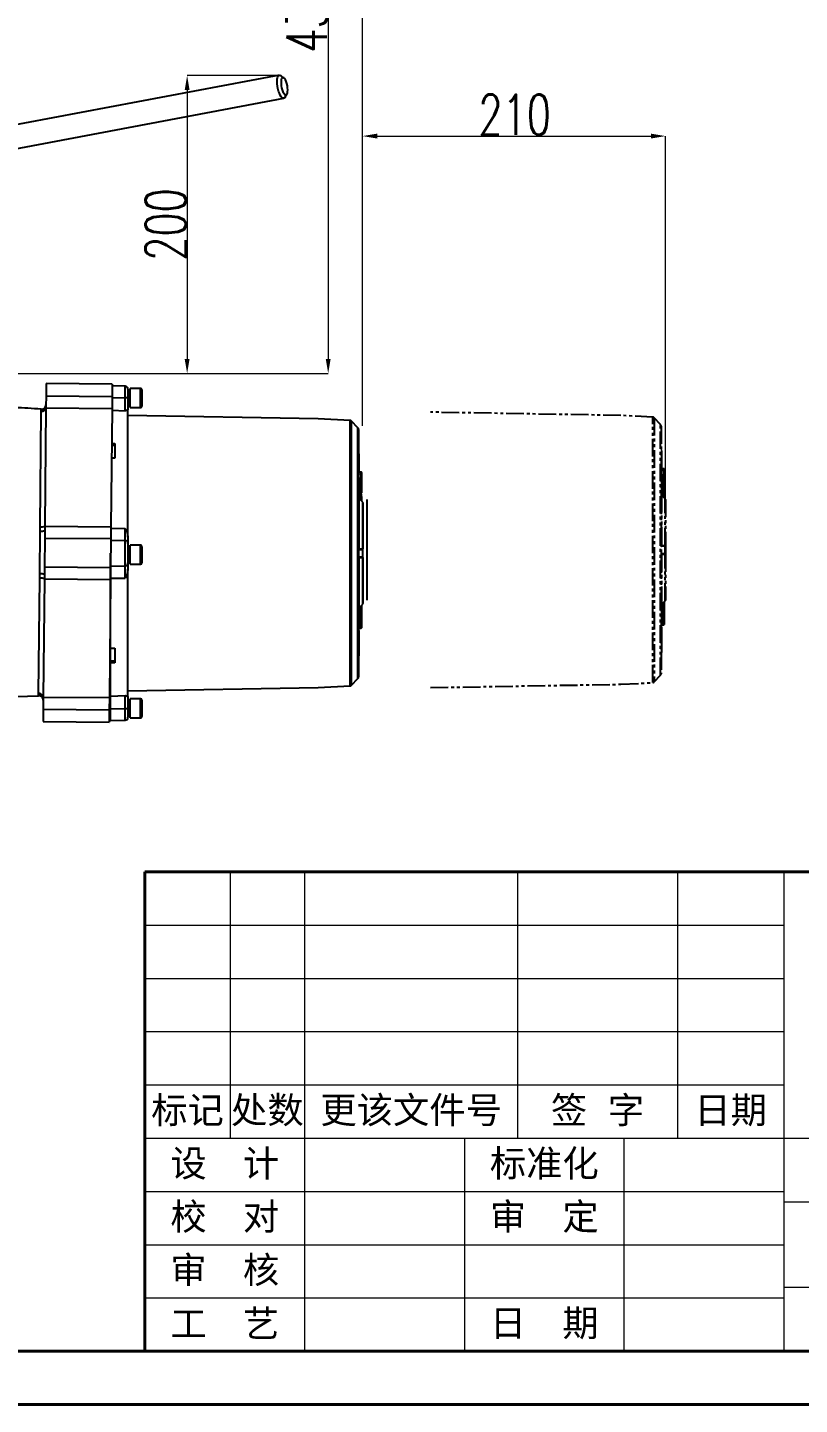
# Model space of a CAD drawing. Header units: millimetres. Extents: x 1964 to 5009, y 569 to 2723.
# Drawn here: x 3588 to 4113, y 569 to 1507 of the extents above; entities that cross this region are included whole.
import ezdxf

# ---------------------------------------------------------------- set-up
doc = ezdxf.new("R2010")
doc.units = ezdxf.units.MM
doc.linetypes.add('双点画线', pattern=[22, 12, -2, 2, -2, 2, -2])
for name, color, linetype, lineweight in [('AM_5', 3, 'Continuous', 25), ('AM_BOR', 7, 'Continuous', 50), ('文字', 7, 'Continuous', 13), ('粗实线', 7, 'Continuous', 40), ('细实线', 3, 'Continuous', 13)]:
    doc.layers.add(name, color=color, linetype=linetype, lineweight=lineweight)
doc.styles.add('SLDTEXTSTYLE1', font='txt.shx', dxfattribs={"width": 0.7, "bigfont": 'gbcbig.shx'})
doc.styles.get("Standard").update_dxf_attribs({"font": 'arial.ttf'})
doc.dimstyles.new('SLDDIMSTYLE12$0', dxfattribs={"dimtxt": 12, "dimasz": 10, "dimexe": 0, "dimexo": 0.0625, "dimgap": 0.875, "dimtad": 1, "dimdec": 1, "dimlfac": 1.8, "dimrnd": 1e-09, "dimzin": 12, "dimdsep": 46, "dimtxsty": 'SLDTEXTSTYLE1', "dimcen": 0.09, "dimdle": 8.16, "dimclrd": 3, "dimclre": 3, "dimadec": 0, "dimazin": 3, "dimtfac": 1, "dimtdec": 1, "dimtofl": 0, "dimtmove": 0, "dimatfit": 3, "dimfxl": 0, "dimfrac": 2, "dimtolj": 1, "dimlwd": 5, "dimlwe": 5, "dimarcsym": 0})

# ---------------------------------------------------------------- blocks, each defined once
blk = doc.blocks.new('*D56')
at = {"layer": 'AM_5', "color": 3, "lineweight": 5, "transparency": 16777216}
blk.add_line((3405.56, 1271.2), (3405.56, 1710.25), dxfattribs=at)
at = {"layer": 'AM_5', "color": 3, "linetype": 'Continuous', "lineweight": 5, "transparency": 16777216}
for p, q in [((3415.56, 1710.25), (3805.86, 1710.25)), ((3815.86, 1235.47), (3815.86, 1710.25))]:
    blk.add_line(p, q, dxfattribs=at)
at = {"layer": 'AM_5', "color": 3, "transparency": 16777216}
for points in [[(3415.56, 1711.91), (3415.56, 1708.58), (3405.56, 1710.25)], [(3805.86, 1711.91), (3805.86, 1708.58), (3815.86, 1710.25)]]:
    blk.add_solid(points, dxfattribs=at)
at = {"layer": 'Defpoints', "color": 0, "transparency": 16777216}
for p in [(3815.86, 1710.25), (3405.56, 1271.14), (3815.86, 1235.41)]:
    blk.add_point(p, dxfattribs=at)
at = {"layer": 'AM_5', "color": 0, "transparency": 16777216, "insert": (3610.71, 1724.84), "char_height": 12, "attachment_point": 5, "style": 'SLDTEXTSTYLE1'}
blk.add_mtext('\\A1;{\\H2.28571x;410}', dxfattribs=at)
blk = doc.blocks.new('*D77')
at = {"layer": 'AM_5', "color": 3, "lineweight": 5, "transparency": 16777216}
blk.add_line((3815.86, 1235.47), (3815.86, 1432.81), dxfattribs=at)
at = {"layer": 'AM_5', "color": 3, "linetype": 'Continuous', "lineweight": 5, "transparency": 16777216}
for p, q in [((3825.86, 1432.81), (4012.19, 1432.81)), ((4022.19, 1185.48), (4022.19, 1432.81))]:
    blk.add_line(p, q, dxfattribs=at)
at = {"layer": 'AM_5', "color": 3, "transparency": 16777216}
for points in [[(3825.86, 1434.48), (3825.86, 1431.14), (3815.86, 1432.81)], [(4012.19, 1434.48), (4012.19, 1431.14), (4022.19, 1432.81)]]:
    blk.add_solid(points, dxfattribs=at)
at = {"layer": 'Defpoints', "color": 0, "transparency": 16777216}
for p in [(4022.19, 1432.81), (3815.86, 1235.41), (4022.19, 1185.42)]:
    blk.add_point(p, dxfattribs=at)
at = {"layer": 'AM_5', "color": 0, "transparency": 16777216, "insert": (3919.48, 1447.4), "char_height": 12, "attachment_point": 5, "style": 'SLDTEXTSTYLE1'}
blk.add_mtext('\\A1;{\\H2.28571x;210}', dxfattribs=at)
blk = doc.blocks.new('*D60')
at = {"layer": 'AM_5', "color": 3, "lineweight": 5, "transparency": 16777216}
blk.add_line((3719.74, 1702.64), (3792.52, 1702.64), dxfattribs=at)
at = {"layer": 'AM_5', "color": 3, "linetype": 'Continuous', "lineweight": 5, "transparency": 16777216}
for p, q in [((3792.52, 1692.64), (3792.52, 1281.14)), ((3405.62, 1271.14), (3792.52, 1271.14))]:
    blk.add_line(p, q, dxfattribs=at)
at = {"layer": 'AM_5', "color": 3, "transparency": 16777216}
for points in [[(3790.86, 1692.64), (3794.19, 1692.64), (3792.52, 1702.64)], [(3790.86, 1281.14), (3794.19, 1281.14), (3792.52, 1271.14)]]:
    blk.add_solid(points, dxfattribs=at)
at = {"layer": 'Defpoints', "color": 0, "transparency": 16777216}
for p in [(3719.68, 1702.64), (3405.56, 1271.14), (3792.52, 1271.14)]:
    blk.add_point(p, dxfattribs=at)
at = {"layer": 'AM_5', "color": 0, "transparency": 16777216, "insert": (3777.94, 1514.29), "char_height": 12, "attachment_point": 5, "rotation": 90, "style": 'SLDTEXTSTYLE1'}
blk.add_mtext('\\A1;{\\H2.28571x;430}', dxfattribs=at)
blk = doc.blocks.new('*D61')
at = {"layer": 'AM_5', "color": 3, "lineweight": 5, "transparency": 16777216}
blk.add_line((3758.82, 1474.08), (3696.47, 1474.08), dxfattribs=at)
at = {"layer": 'AM_5', "color": 3, "linetype": 'Continuous', "lineweight": 5, "transparency": 16777216}
for p, q in [((3696.47, 1464.08), (3696.47, 1281.14)), ((3405.62, 1271.14), (3696.47, 1271.14))]:
    blk.add_line(p, q, dxfattribs=at)
at = {"layer": 'AM_5', "color": 3, "transparency": 16777216}
for points in [[(3694.8, 1464.08), (3698.13, 1464.08), (3696.47, 1474.08)], [(3694.8, 1281.14), (3698.13, 1281.14), (3696.47, 1271.14)]]:
    blk.add_solid(points, dxfattribs=at)
at = {"layer": 'Defpoints', "color": 0, "transparency": 16777216}
for p in [(3758.89, 1474.08), (3405.56, 1271.14), (3696.47, 1271.14)]:
    blk.add_point(p, dxfattribs=at)
at = {"layer": 'AM_5', "color": 0, "transparency": 16777216, "insert": (3681.88, 1372.61), "char_height": 12, "attachment_point": 5, "rotation": 90, "style": 'SLDTEXTSTYLE1'}
blk.add_mtext('\\A1;{\\H2.28571x;200}', dxfattribs=at)
blk = doc.blocks.new('rA3')
at = {"layer": '粗实线'}
for p, q in [((568.38, 174.26), (568.38, 129.26)), ((748.38, 174.26), (568.38, 174.26)), ((358.38, 129.26), (748.38, 129.26)), ((333.38, 124.26), (753.38, 124.26))]:
    blk.add_line(p, q, dxfattribs=at)
at = {"layer": '细实线'}
for p, q in [((576.38, 174.26), (576.38, 149.26)), ((583.38, 174.26), (583.38, 149.26)), ((603.38, 174.26), (603.38, 149.26)), ((618.38, 174.26), (618.38, 149.26)), ((628.38, 174.26), (628.38, 129.26)), ((568.38, 169.26), (628.38, 169.26)), ((628.38, 169.26), (628.38, 129.26)), ((568.38, 164.26), (628.38, 164.26)), ((568.38, 159.26), (628.38, 159.26)), ((568.38, 154.26), (628.38, 154.26)), ((568.38, 149.26), (688.38, 149.26)), ((583.38, 149.26), (583.38, 129.26)), ((598.38, 149.26), (598.38, 129.26)), ((613.38, 129.26), (613.38, 149.26)), ((568.38, 144.26), (628.38, 144.26)), ((688.38, 143.26), (628.38, 143.26)), ((568.25, 139.26), (628.38, 139.26)), ((628.38, 135.26), (688.38, 135.26)), ((568.38, 134.26), (628.38, 134.26))]:
    blk.add_line(p, q, dxfattribs=at)
at = {"layer": '文字', "char_height": 2.5, "width": 72, "attachment_point": 5}
for s, insert in [('{\\fSimSun|b0|i0|c134|p2;标记}', (572.38, 151.76)), ('{\\fSimSun|b0|i0|c134|p2;处数}', (579.88, 151.76)), ('{\\fSimSun|b0|i0|c134|p2;更该文件号}', (593.38, 151.76)), ('{\\fSimSun|b0|i0|c134|p54;签}  {\\fSimSun|b0|i0|c134|p54;字}', (610.88, 151.76)), ('{\\fSimSun|b0|i0|c134|p54;日期}', (623.38, 151.76)), ('{\\fSimSun|b0|i0|c134|p2;设  计}', (575.88, 146.76)), ('{\\fSimSun|b0|i0|c134|p2;标准化}', (605.88, 146.76)), ('{\\fSimSun|b0|i0|c134|p2;校  对}', (575.88, 141.76)), ('{\\fSimSun|b0|i0|c134|p2;审  定}', (605.88, 141.76)), ('{\\fSimSun|b0|i0|c134|p2;审  核}', (575.88, 136.76)), ('{\\fSimSun|b0|i0|c134|p2;工  艺}', (575.88, 131.76)), ('{\\fSimSun|b0|i0|c134|p2;日  期}', (605.88, 131.76))]:
    blk.add_mtext(s, dxfattribs=dict(at, insert=insert))

msp = doc.modelspace()

# ---------------------------------------------------------------- linework, layer by layer
at = {"color": 7, "linetype": 'Continuous', "lineweight": 25}
for p, q in [((3759.353, 1474.237), (3553.707, 1435.544)), ((3762.387, 1472.349), (3760.444, 1473.878)), ((3556.666, 1419.82), (3762.312, 1458.513)), ((3763.198, 1459.244), (3764.452, 1461.374)), ((3600.5, 1264.317), (3600.423, 1255.944)), ((3645.499, 1263.9), (3600.5, 1264.317)), ((3645.499, 1263.9), (3645.421, 1255.528)), ((3654.244, 1262.6), (3645.488, 1262.753)), ((3654.244, 1254.705), (3654.244, 1262.6)), ((3657.689, 1258.514), (3656.209, 1258.514)), ((3664.689, 1261.014), (3657.689, 1261.014)), ((3657.689, 1248.014), (3657.689, 1261.014)), ((3664.689, 1248.014), (3664.689, 1261.014)), ((3665.689, 1260.014), (3665.689, 1249.014)), ((3597.121, 1245.83), (3597.131, 1246.916)), ((3600.347, 1247.717), (3599.602, 1167.267)), ((3600.347, 1247.717), (3645.345, 1247.301)), ((3600.423, 1255.944), (3600.356, 1248.759)), ((3600.423, 1255.944), (3645.421, 1255.528)), ((3645.345, 1247.301), (3644.6, 1166.851)), ((3645.421, 1255.528), (3645.345, 1247.301)), ((3645.415, 1254.925), (3654.244, 1254.705)), ((3656.209, 1250.514), (3657.689, 1250.514)), ((3657.689, 1248.014), (3664.689, 1248.014)), ((3596.438, 1166.857), (3597.164, 1245.332)), ((3645.335, 1246.247), (3654.313, 1245.787)), ((3785.735, 1240.364), (3656.209, 1242.625)), ((3807.463, 1239.225), (3785.735, 1240.364)), ((3807.463, 1058.544), (3807.463, 1239.225)), ((3812.797, 1234.204), (3808.473, 1238.76)), ((3808.473, 1059.009), (3808.473, 1238.76)), ((3812.797, 1063.565), (3812.797, 1234.204)), ((3647.209, 1222.099), (3645.112, 1222.099)), ((3645.126, 1223.6), (3647.209, 1223.522)), ((3647.209, 1213.527), (3645.033, 1213.608)), ((3813.209, 1216.575), (3813.709, 1216.575)), ((3813.209, 1216.064), (3813.709, 1216.064)), ((3813.209, 1215.235), (3813.709, 1215.235)), ((3813.209, 1215.171), (3813.709, 1215.171)), ((3813.209, 1214.277), (3813.709, 1214.277)), ((3813.209, 1212.362), (3813.709, 1212.362)), ((3813.209, 1211.341), (3813.709, 1211.341)), ((3813.209, 1211.214), (3813.709, 1211.214)), ((3813.709, 1216.239), (3813.709, 1216.575)), ((3813.709, 1215.235), (3813.709, 1216.064)), ((3813.709, 1214.277), (3813.709, 1215.171)), ((3813.709, 1211.341), (3813.709, 1212.362)), ((3813.709, 1211.214), (3813.709, 1211.341)), ((3813.709, 1208.07), (3813.709, 1211.214)), ((3813.209, 1207.895), (3813.709, 1207.895)), ((3813.209, 1206.873), (3813.709, 1206.873)), ((3813.709, 1206.746), (3813.209, 1206.746)), ((3813.209, 1204.257), (3813.709, 1204.257)), ((3813.209, 1203.235), (3813.709, 1203.235)), ((3813.209, 1202.47), (3813.709, 1202.47)), ((3813.209, 1200.363), (3813.709, 1200.363)), ((3813.709, 1206.873), (3813.709, 1207.895)), ((3813.709, 1206.746), (3813.709, 1206.873)), ((3813.709, 1206.363), (3813.709, 1206.698)), ((3813.709, 1204.257), (3813.709, 1206.571)), ((3815.009, 1204.046), (3813.709, 1204.046)), ((3815.009, 1204.02), (3813.709, 1204.02)), ((3813.709, 1203.235), (3813.709, 1203.907)), ((3813.709, 1202.47), (3813.709, 1202.885)), ((3813.709, 1199.47), (3813.709, 1200.363)), ((3815.009, 1204.046), (3815.009, 1204.02)), ((3815.009, 1198.71), (3815.009, 1204.02)), ((3815.209, 1203.846), (3815.209, 1198.586)), ((3813.209, 1199.47), (3813.709, 1199.47)), ((3813.209, 1198.959), (3813.709, 1198.959)), ((3813.209, 1197.874), (3813.709, 1197.874)), ((3813.209, 1197.683), (3813.709, 1197.683)), ((3813.209, 1197.619), (3813.709, 1197.619)), ((3813.209, 1195.768), (3813.709, 1195.768)), ((3813.209, 1194.811), (3813.709, 1194.811)), ((3813.209, 1194.619), (3813.709, 1194.619)), ((3813.709, 1193.023), (3813.209, 1193.023)), ((3813.209, 1192.066), (3813.709, 1192.066)), ((3813.209, 1191.875), (3813.709, 1191.875)), ((3813.209, 1191.747), (3813.709, 1191.747)), ((3813.209, 1191.619), (3813.709, 1191.619)), ((3813.209, 1191.045), (3813.709, 1191.045)), ((3813.709, 1197.874), (3813.709, 1198.959)), ((3813.709, 1198.71), (3815.009, 1198.71)), ((3815.009, 1198.456), (3813.709, 1198.456)), ((3813.709, 1197.683), (3813.709, 1197.874)), ((3813.709, 1195.943), (3813.709, 1197.619)), ((3813.709, 1194.811), (3813.709, 1195.768)), ((3813.709, 1194.619), (3813.709, 1194.811)), ((3813.709, 1193.198), (3813.709, 1194.619)), ((3813.709, 1193.151), (3815.009, 1193.151)), ((3813.709, 1192.066), (3813.709, 1193.023)), ((3813.709, 1191.875), (3813.709, 1192.066)), ((3813.709, 1191.747), (3813.709, 1191.875)), ((3813.709, 1191.045), (3813.709, 1191.619)), ((3815.009, 1198.71), (3815.009, 1198.456)), ((3815.009, 1193.151), (3815.009, 1198.456)), ((3815.009, 1190.175), (3815.009, 1193.151)), ((3815.209, 1198.586), (3815.209, 1193.281)), ((3815.246, 1198.113), (3815.209, 1198.113)), ((3815.209, 1196.562), (3815.246, 1196.562)), ((3815.209, 1193.281), (3815.209, 1190.107)), ((3815.246, 1193.169), (3815.209, 1193.169)), ((3813.229, 1186.45), (3813.709, 1186.45)), ((3816.062, 1183.531), (3813.355, 1186.238)), ((3813.355, 1186.238), (3813.355, 1151.913)), ((3813.463, 1186.13), (3813.709, 1186.13)), ((3813.709, 1190.175), (3815.009, 1190.175)), ((3815.009, 1189.908), (3813.709, 1189.908)), ((3813.709, 1189.861), (3815.009, 1189.861)), ((3814.406, 1189.861), (3814.406, 1185.188)), ((3814.409, 1189.861), (3814.409, 1185.185)), ((3815.009, 1190.175), (3815.009, 1189.908)), ((3815.009, 1189.861), (3815.009, 1189.908)), ((3815.209, 1190.107), (3815.209, 1190.061)), ((3816.062, 1151.915), (3816.062, 1183.531)), ((3818.859, 1185.415), (3818.859, 1154.122)), ((3596.094, 1134.855), (3596.362, 1163.888)), ((3599.526, 1164.224), (3599.575, 1164.303)), ((3599.575, 1164.303), (3599.528, 1159.191)), ((3599.602, 1167.267), (3644.6, 1166.851)), ((3644.6, 1166.851), (3644.526, 1158.774)), ((3644.592, 1165.908), (3654.313, 1165.793)), ((3599.528, 1159.191), (3599.345, 1139.492)), ((3599.528, 1159.191), (3644.526, 1158.774)), ((3644.209, 1157.71), (3654.244, 1157.561)), ((3644.526, 1158.774), (3644.343, 1139.076)), ((3654.244, 1140.208), (3654.244, 1157.561)), ((3664.689, 1154.311), (3657.689, 1154.311)), ((3657.689, 1141.311), (3657.689, 1154.311)), ((3664.689, 1141.311), (3664.689, 1154.311)), ((3665.689, 1153.311), (3665.689, 1142.311)), ((3818.859, 1154.122), (3818.859, 1148.122)), ((3657.689, 1151.811), (3656.209, 1151.811)), ((3656.209, 1143.811), (3657.689, 1143.811)), ((3813.355, 1151.913), (3816.062, 1151.915)), ((3813.355, 1145.856), (3816.062, 1145.854)), ((3813.355, 1145.856), (3813.355, 1111.531)), ((3813.709, 1151.385), (3815.709, 1151.385)), ((3813.709, 1146.385), (3815.709, 1146.385)), ((3815.92, 1151.431), (3815.92, 1146.338)), ((3816.062, 1114.238), (3816.062, 1145.854)), ((3818.859, 1148.122), (3818.859, 1116.829)), ((3599.251, 1134.46), (3599.298, 1134.38)), ((3599.345, 1139.492), (3599.298, 1134.38)), ((3599.345, 1139.492), (3644.343, 1139.076)), ((3644.209, 1140.059), (3654.244, 1140.208)), ((3644.343, 1139.076), (3644.269, 1130.999)), ((3657.689, 1141.311), (3664.689, 1141.311)), ((3595.388, 1053.41), (3596.114, 1131.885)), ((3599.271, 1131.416), (3598.526, 1050.966)), ((3599.271, 1131.416), (3644.269, 1130.999)), ((3644.269, 1130.999), (3643.524, 1050.549)), ((3644.209, 1131.857), (3654.313, 1131.976)), ((3644.045, 1106.875), (3644.209, 1106.841)), ((3644.209, 1109.834), (3644.073, 1109.863)), ((3813.709, 1110.96), (3813.209, 1110.96)), ((3813.209, 1109.815), (3813.709, 1109.815)), ((3813.209, 1106.797), (3813.709, 1106.797)), ((3813.355, 1111.531), (3816.062, 1114.238)), ((3813.709, 1110.96), (3813.709, 1111.885)), ((3815.009, 1111.715), (3813.709, 1111.715)), ((3815.009, 1111.506), (3813.709, 1111.506)), ((3813.709, 1109.815), (3813.709, 1110.96)), ((3813.709, 1106.797), (3813.709, 1109.815)), ((3813.709, 1108.83), (3815.009, 1108.83)), ((3814.406, 1112.581), (3814.406, 1111.715)), ((3814.409, 1112.585), (3814.409, 1111.715)), ((3815.009, 1111.715), (3815.009, 1111.506)), ((3815.009, 1108.83), (3815.009, 1111.506)), ((3815.009, 1105.133), (3815.009, 1108.83)), ((3815.209, 1111.515), (3815.209, 1108.66)), ((3815.209, 1108.66), (3815.209, 1104.964)), ((3813.209, 1105.508), (3813.709, 1105.508)), ((3813.209, 1105.133), (3815.009, 1105.133)), ((3813.209, 1104.983), (3813.709, 1104.983)), ((3813.209, 1104.136), (3813.709, 1104.136)), ((3813.209, 1101.461), (3813.709, 1101.461)), ((3813.209, 1097.276), (3813.709, 1097.276)), ((3813.709, 1104.311), (3813.709, 1104.983)), ((3815.009, 1104.892), (3813.709, 1104.892)), ((3813.709, 1101.461), (3813.709, 1104.136)), ((3813.709, 1097.958), (3815.009, 1097.958)), ((3813.709, 1097.894), (3815.009, 1097.894)), ((3815.009, 1105.133), (3815.009, 1104.892)), ((3815.009, 1097.958), (3815.009, 1104.892)), ((3815.009, 1097.958), (3815.009, 1097.894)), ((3815.209, 1104.964), (3815.209, 1098.094)), ((3813.209, 1096.316), (3813.709, 1096.316)), ((3813.209, 1095.173), (3813.709, 1095.173)), ((3813.209, 1092.712), (3813.709, 1092.712)), ((3813.209, 1091.568), (3813.709, 1091.568)), ((3813.209, 1088.549), (3813.709, 1088.549)), ((3813.709, 1092.712), (3813.709, 1095.173)), ((3813.709, 1091.568), (3813.709, 1092.712)), ((3813.709, 1088.549), (3813.709, 1091.568)), ((3644.209, 1084.13), (3647.209, 1084.242)), ((3813.209, 1087.271), (3813.709, 1087.271)), ((3813.209, 1086.026), (3813.709, 1086.026)), ((3813.209, 1082.617), (3813.709, 1082.617)), ((3813.209, 1079.005), (3813.709, 1079.005)), ((3813.709, 1079.005), (3813.709, 1082.617)), ((3644.209, 1075.67), (3647.209, 1075.67)), ((3644.209, 1074.135), (3644.209, 1075.67)), ((3647.209, 1074.247), (3644.209, 1074.135)), ((3808.473, 1059.009), (3812.797, 1063.565)), ((3595.325, 1051.827), (3595.335, 1052.913)), ((3598.516, 1049.924), (3598.45, 1042.739)), ((3598.526, 1050.966), (3643.524, 1050.549)), ((3643.524, 1050.549), (3643.448, 1042.322)), ((3643.563, 1054.746), (3644.209, 1054.73)), ((3644.209, 1051.465), (3654.313, 1051.982)), ((3656.209, 1055.144), (3785.735, 1057.405)), ((3785.735, 1057.405), (3807.463, 1058.544)), ((3598.45, 1042.739), (3598.372, 1034.366)), ((3598.45, 1042.739), (3643.448, 1042.322)), ((3643.448, 1042.322), (3643.37, 1033.95)), ((3644.209, 1047.255), (3643.494, 1047.255)), ((3644.209, 1042.814), (3654.244, 1043.064)), ((3654.244, 1035.169), (3654.244, 1043.064)), ((3657.689, 1047.255), (3656.209, 1047.255)), ((3664.689, 1049.755), (3657.689, 1049.755)), ((3657.689, 1043.255), (3657.689, 1049.755)), ((3657.689, 1036.755), (3657.689, 1043.255)), ((3664.689, 1043.255), (3664.689, 1049.755)), ((3664.689, 1036.755), (3664.689, 1043.255)), ((3665.689, 1048.755), (3665.689, 1043.255)), ((3665.689, 1043.255), (3665.689, 1037.755)), ((3598.372, 1034.366), (3643.37, 1033.95)), ((3643.419, 1039.255), (3644.209, 1039.255)), ((3644.209, 1034.994), (3654.244, 1035.169)), ((3656.209, 1039.255), (3657.689, 1039.255)), ((3657.689, 1036.755), (3664.689, 1036.755))]:
    msp.add_line(p, q, dxfattribs=at)
at = {"color": 7, "linetype": '双点画线', "lineweight": 25}
for p, q in [((3991.714, 1242.602), (3862.187, 1244.863)), ((4013.442, 1241.463), (3991.714, 1242.602)), ((4013.442, 1060.781), (4013.442, 1241.463)), ((4018.775, 1236.441), (4014.452, 1240.998)), ((4014.452, 1240.998), (4014.452, 1061.247)), ((4018.775, 1065.803), (4018.775, 1236.441)), ((4019.187, 1235.409), (4019.187, 1066.836)), ((4019.687, 1218.812), (4019.187, 1218.812)), ((4019.687, 1218.477), (4019.687, 1218.812)), ((4019.687, 1218.302), (4019.187, 1218.302)), ((4019.687, 1217.472), (4019.187, 1217.472)), ((4019.687, 1217.408), (4019.187, 1217.408)), ((4019.687, 1216.515), (4019.187, 1216.515)), ((4019.687, 1214.6), (4019.187, 1214.6)), ((4019.687, 1213.579), (4019.187, 1213.579)), ((4019.687, 1213.451), (4019.187, 1213.451)), ((4019.687, 1210.132), (4019.187, 1210.132)), ((4019.687, 1217.472), (4019.687, 1218.302)), ((4019.687, 1216.515), (4019.687, 1217.408)), ((4019.687, 1213.579), (4019.687, 1214.6)), ((4019.687, 1213.451), (4019.687, 1213.579)), ((4019.687, 1210.132), (4019.687, 1213.451)), ((4019.687, 1209.111), (4019.687, 1210.132)), ((4019.687, 1209.111), (4019.187, 1209.111)), ((4019.687, 1208.983), (4019.187, 1208.983)), ((4019.687, 1206.494), (4019.187, 1206.494)), ((4019.687, 1205.473), (4019.187, 1205.473)), ((4019.687, 1204.707), (4019.187, 1204.707)), ((4019.687, 1202.601), (4019.187, 1202.601)), ((4019.687, 1201.707), (4019.187, 1201.707)), ((4019.687, 1201.197), (4019.187, 1201.197)), ((4019.687, 1200.112), (4019.187, 1200.112)), ((4019.687, 1199.92), (4019.187, 1199.92)), ((4019.687, 1199.856), (4019.187, 1199.856)), ((4019.687, 1208.983), (4019.687, 1209.111)), ((4019.687, 1208.6), (4019.687, 1208.936)), ((4020.987, 1206.284), (4019.687, 1206.284)), ((4020.987, 1206.258), (4019.687, 1206.258)), ((4019.687, 1205.473), (4019.687, 1206.144)), ((4019.687, 1204.707), (4019.687, 1205.123)), ((4019.687, 1201.707), (4019.687, 1202.601)), ((4019.687, 1200.112), (4019.687, 1201.197)), ((4019.687, 1200.948), (4020.987, 1200.948)), ((4020.987, 1200.693), (4019.687, 1200.693)), ((4019.687, 1199.92), (4019.687, 1200.112)), ((4019.687, 1198.006), (4019.687, 1199.856)), ((4020.987, 1206.284), (4020.987, 1206.258)), ((4020.987, 1200.948), (4020.987, 1206.258)), ((4020.987, 1200.948), (4020.987, 1200.693)), ((4020.987, 1195.389), (4020.987, 1200.693)), ((4021.187, 1206.084), (4021.187, 1200.823)), ((4021.187, 1200.823), (4021.187, 1195.519)), ((4021.225, 1200.35), (4021.187, 1200.35)), ((4019.687, 1198.006), (4019.187, 1198.006)), ((4019.687, 1197.048), (4019.187, 1197.048)), ((4019.687, 1196.857), (4019.187, 1196.857)), ((4019.687, 1195.261), (4019.187, 1195.261)), ((4019.687, 1194.304), (4019.187, 1194.304)), ((4019.687, 1194.112), (4019.187, 1194.112)), ((4019.687, 1193.985), (4019.187, 1193.985)), ((4019.687, 1193.857), (4019.187, 1193.857)), ((4019.687, 1193.283), (4019.187, 1193.283)), ((4019.687, 1197.048), (4019.687, 1198.006)), ((4019.687, 1196.857), (4019.687, 1197.048)), ((4019.687, 1195.261), (4019.687, 1196.857)), ((4019.687, 1195.389), (4020.987, 1195.389)), ((4019.687, 1194.304), (4019.687, 1195.261)), ((4019.687, 1194.112), (4019.687, 1194.304)), ((4019.687, 1193.985), (4019.687, 1194.112)), ((4019.687, 1193.283), (4019.687, 1193.857)), ((4019.687, 1192.413), (4020.987, 1192.413)), ((4020.987, 1192.146), (4019.687, 1192.146)), ((4019.687, 1192.099), (4020.987, 1192.099)), ((4020.384, 1192.099), (4020.384, 1187.425)), ((4020.387, 1192.099), (4020.387, 1187.422)), ((4020.987, 1192.413), (4020.987, 1195.389)), ((4020.987, 1192.413), (4020.987, 1192.146)), ((4020.987, 1192.099), (4020.987, 1192.146)), ((4021.187, 1198.8), (4021.225, 1198.8)), ((4021.187, 1195.519), (4021.187, 1192.344)), ((4021.225, 1195.407), (4021.187, 1195.407)), ((4021.187, 1192.344), (4021.187, 1192.299)), ((4019.687, 1188.687), (4019.208, 1188.687)), ((4022.041, 1185.769), (4019.334, 1188.476)), ((4019.334, 1188.476), (4019.334, 1154.151)), ((4019.687, 1188.368), (4019.441, 1188.368)), ((4022.041, 1154.153), (4022.041, 1185.769)), ((4022.187, 1185.415), (4022.187, 1154.122)), ((4021.687, 1153.622), (4019.687, 1153.622)), ((4021.899, 1148.575), (4021.899, 1153.669)), ((4022.187, 1154.122), (4022.187, 1148.122)), ((4019.334, 1148.093), (4019.334, 1113.769)), ((4019.687, 1148.622), (4021.687, 1148.622)), ((4022.041, 1116.476), (4022.041, 1148.091)), ((4022.187, 1148.122), (4022.187, 1116.829)), ((4019.334, 1113.769), (4022.041, 1116.476)), ((4019.687, 1113.198), (4019.187, 1113.198)), ((4019.687, 1112.053), (4019.187, 1112.053)), ((4019.687, 1109.034), (4019.187, 1109.034)), ((4019.687, 1107.746), (4019.187, 1107.746)), ((4019.187, 1107.371), (4020.987, 1107.371)), ((4019.687, 1107.221), (4019.187, 1107.221)), ((4019.687, 1106.374), (4019.187, 1106.374)), ((4019.687, 1113.198), (4019.687, 1114.122)), ((4020.987, 1113.953), (4019.687, 1113.953)), ((4020.987, 1113.744), (4019.687, 1113.744)), ((4019.687, 1112.053), (4019.687, 1113.198)), ((4019.687, 1109.034), (4019.687, 1112.053)), ((4019.687, 1111.067), (4020.987, 1111.067)), ((4019.687, 1106.549), (4019.687, 1107.221)), ((4020.987, 1107.129), (4019.687, 1107.129)), ((4020.384, 1114.819), (4020.384, 1113.953)), ((4020.387, 1114.822), (4020.387, 1113.953)), ((4020.987, 1113.953), (4020.987, 1113.744)), ((4020.987, 1111.067), (4020.987, 1113.744)), ((4020.987, 1107.371), (4020.987, 1111.067)), ((4020.987, 1107.371), (4020.987, 1107.129)), ((4020.987, 1100.196), (4020.987, 1107.129)), ((4021.187, 1113.753), (4021.187, 1110.898)), ((4021.187, 1110.898), (4021.187, 1107.201)), ((4021.187, 1107.201), (4021.187, 1100.332)), ((4019.687, 1103.699), (4019.187, 1103.699)), ((4019.687, 1099.514), (4019.187, 1099.514)), ((4019.687, 1098.554), (4019.187, 1098.554)), ((4019.687, 1097.411), (4019.187, 1097.411)), ((4019.687, 1100.196), (4020.987, 1100.196)), ((4019.687, 1100.132), (4020.987, 1100.132)), ((4019.687, 1094.95), (4019.687, 1097.411)), ((4020.987, 1100.196), (4020.987, 1100.132)), ((4019.687, 1094.95), (4019.187, 1094.95)), ((4019.687, 1093.805), (4019.187, 1093.805)), ((4019.687, 1090.787), (4019.187, 1090.787)), ((4019.687, 1089.508), (4019.187, 1089.508)), ((4019.687, 1088.263), (4019.187, 1088.263)), ((4019.687, 1093.805), (4019.687, 1094.95)), ((4019.687, 1090.787), (4019.687, 1093.805)), ((4019.687, 1084.855), (4019.187, 1084.855)), ((4019.687, 1081.243), (4019.187, 1081.243)), ((4019.687, 1081.243), (4019.687, 1084.855)), ((3862.187, 1057.382), (3991.714, 1059.643)), ((3991.714, 1059.643), (4013.442, 1060.781)), ((4014.452, 1061.247), (4018.775, 1065.803))]:
    msp.add_line(p, q, dxfattribs=at)
at = {"color": 7, "linetype": 'Continuous', "lineweight": 25, "flags": 128}
for points in [[(3763.198, 1459.244), (3762.957, 1458.909), (3762.428, 1458.543), (3761.825, 1458.543), (3761.174, 1458.909), (3760.508, 1459.624), (3759.857, 1460.655), (3759.252, 1461.954), (3758.721, 1463.459), (3758.288, 1465.1), (3757.974, 1466.802), (3757.794, 1468.483), (3757.756, 1470.065), (3757.862, 1471.475), (3758.106, 1472.647), (3758.478, 1473.525), (3758.961, 1474.069), (3759.53, 1474.254), (3759.53, 1474.254)], [(3759.53, 1474.254), (3760.161, 1474.069), (3760.444, 1473.878)], [(3761.702, 1472.631), (3761.212, 1472.446), (3760.814, 1471.9), (3760.533, 1471.03), (3760.387, 1469.888), (3760.385, 1468.548), (3760.527, 1467.093), (3760.804, 1465.615), (3761.199, 1464.206), (3761.687, 1462.956), (3762.237, 1461.942), (3762.815, 1461.228), (3763.384, 1460.86), (3763.909, 1460.86), (3764.357, 1461.228), (3764.699, 1461.942), (3764.914, 1462.956), (3764.988, 1464.206), (3764.918, 1465.615), (3764.706, 1467.093), (3764.368, 1468.548), (3763.923, 1469.888), (3763.4, 1471.03), (3762.831, 1471.9), (3762.253, 1472.446), (3761.702, 1472.631)], [(3815.009, 1198.71), (3815.048, 1198.708), (3815.085, 1198.701), (3815.12, 1198.689), (3815.15, 1198.674), (3815.175, 1198.655), (3815.194, 1198.633), (3815.205, 1198.61), (3815.209, 1198.586)], [(3815.009, 1198.456), (3815.048, 1198.458), (3815.085, 1198.466), (3815.12, 1198.478), (3815.15, 1198.494), (3815.175, 1198.513), (3815.194, 1198.536), (3815.205, 1198.56), (3815.209, 1198.586)], [(3815.209, 1193.281), (3815.205, 1193.256), (3815.194, 1193.231), (3815.175, 1193.209), (3815.15, 1193.189), (3815.12, 1193.173), (3815.085, 1193.161), (3815.048, 1193.154), (3815.009, 1193.151)], [(3815.209, 1190.107), (3815.205, 1190.12), (3815.194, 1190.133), (3815.175, 1190.145), (3815.15, 1190.155), (3815.12, 1190.164), (3815.085, 1190.17), (3815.048, 1190.174), (3815.009, 1190.175)], [(3815.209, 1104.964), (3815.205, 1104.95), (3815.194, 1104.936), (3815.175, 1104.924), (3815.15, 1104.913), (3815.12, 1104.904), (3815.085, 1104.897), (3815.048, 1104.893), (3815.009, 1104.892)]]:
    msp.add_lwpolyline(points, dxfattribs=at)
at = {"color": 7, "linetype": '双点画线', "lineweight": 25, "flags": 128}
for points in [[(4020.987, 1200.948), (4021.026, 1200.945), (4021.064, 1200.938), (4021.098, 1200.927), (4021.129, 1200.911), (4021.154, 1200.892), (4021.172, 1200.871), (4021.183, 1200.847), (4021.187, 1200.823)], [(4020.987, 1200.693), (4021.026, 1200.696), (4021.064, 1200.703), (4021.098, 1200.715), (4021.129, 1200.731), (4021.154, 1200.751), (4021.172, 1200.773), (4021.183, 1200.798), (4021.187, 1200.823)], [(4021.187, 1195.519), (4021.183, 1195.493), (4021.172, 1195.469), (4021.154, 1195.447), (4021.129, 1195.427), (4021.098, 1195.411), (4021.064, 1195.399), (4021.026, 1195.391), (4020.987, 1195.389)], [(4021.187, 1192.344), (4021.183, 1192.358), (4021.172, 1192.371), (4021.154, 1192.382), (4021.129, 1192.393), (4021.098, 1192.401), (4021.064, 1192.408), (4021.026, 1192.412), (4020.987, 1192.413)], [(4019.334, 1154.151), (4020.85, 1154.152), (4022.041, 1154.153)], [(4022.041, 1148.091), (4020.525, 1148.093), (4019.334, 1148.093)], [(4021.187, 1107.201), (4021.183, 1107.187), (4021.172, 1107.174), (4021.154, 1107.161), (4021.129, 1107.15), (4021.098, 1107.141), (4021.064, 1107.135), (4021.026, 1107.131), (4020.987, 1107.129)]]:
    msp.add_lwpolyline(points, dxfattribs=at)
at = {"color": 7, "linetype": 'Continuous', "lineweight": 25}
for centre, radius, start, end in [((3654.209, 1260.6), 2, 0, 89), ((3664.689, 1260.014), 1, 0, 90), ((3567.897, 877.001), 371.068, 85.481394, 88.268055), ((3597.371, 1248.805), 2.986, 265.19411, 359.117259), ((3597.367, 1249.906), 3, 265.481394, 359.469753), ((3597.416, 1248.312), 2.991, 265.172555, 348.534593), ((3654.725, 1249.376), 5.35, 73.896201, 95.158336), ((3664.689, 1249.014), 1, 270, 0), ((3807.385, 1237.727), 1.5, 43.5, 87), ((3811.709, 1233.171), 1.5, 0, 43.5), ((3815.009, 1203.846), 0.2, 0, 90), ((3815.021, 1203.832), 0.188, 4.252875, 93.69926), ((3790.93, 1185.315), 24.5, 357.367009, 10.694922), ((3815.009, 1190.107), 0.199, 269.832946, 359.831967), ((3815.009, 1190.061), 0.2, 270, 0), ((3815.709, 1183.177), 0.5, 0, 45), ((3597.175, 1171.282), 7.439, 263.725393, 288.422632), ((3597.163, 1173.666), 6.848, 263.922721, 290.869862), ((3654.213, 1155.566), 1.995, 0.124843, 89.130206), ((3664.689, 1153.311), 1, 0, 90), ((3813.709, 1150.885), 0.5, 89.999975, 180), ((3813.709, 1146.885), 0.5, 180, 270), ((3815.709, 1151.885), 0.5, 270, 0), ((3815.709, 1145.885), 0.5, 0, 90), ((3816.081, 1151.639), 0.277, 62.377002, 93.771829), ((3816.081, 1146.13), 0.277, 266.228171, 297.622998), ((3596.77, 1127.446), 7.439, 70.517001, 95.214056), ((3654.213, 1142.203), 1.995, 270.869794, 359.875157), ((3664.689, 1142.311), 1, 270, 0), ((3596.713, 1125.064), 6.848, 68.069643, 95.016784), ((3815.009, 1111.515), 0.2, 0, 90), ((3815.059, 1112.645), 1.14, 267.491082, 277.56592), ((3815.023, 1108.644), 0.187, 5.087801, 94.313104), ((3790.93, 1112.61), 24.5, 352.293464, 2.283211), ((3815.709, 1114.592), 0.5, 315, 0), ((3815.023, 1104.947), 0.187, 5.087801, 94.313104), ((3815.009, 1098.094), 0.2, 270, 0), ((3815.036, 1098.134), 0.178, 261.329202, 347.219692), ((3572.943, 1422.219), 371.068, 254.817245, 273.458111), ((3811.709, 1064.598), 1.5, 316.5, 0), ((3595.506, 1048.832), 3, 359.469753, 93.458111), ((3595.53, 1049.933), 2.986, 359.822247, 93.745395), ((3595.585, 1050.426), 2.991, 10.404912, 93.766951), ((3807.385, 1060.042), 1.5, 273, 316.5), ((3654.725, 1048.393), 5.35, 264.841664, 286.103799), ((3664.689, 1048.755), 1, 0, 90), ((3654.209, 1037.169), 2, 271, 0), ((3664.689, 1037.755), 1, 270, 0)]:
    msp.add_arc(centre, radius, start, end, dxfattribs=at)
at = {"color": 7, "linetype": '双点画线', "lineweight": 25}
for centre, radius, start, end in [((4013.363, 1239.965), 1.5, 43.5, 87), ((4017.687, 1235.409), 1.5, 0, 43.5), ((4020.987, 1206.084), 0.2, 0, 90), ((4020.999, 1206.07), 0.188, 4.252875, 93.69926), ((3996.909, 1187.552), 24.5, 357.367009, 10.694922), ((4020.988, 1192.345), 0.199, 269.832946, 359.831967), ((4020.987, 1192.299), 0.2, 270, 0), ((4019.687, 1188.829), 0.5, 180, 225), ((4021.687, 1185.415), 0.5, 0, 45), ((4019.315, 1154.444), 0.294, 244.221416, 273.627708), ((4019.687, 1153.122), 0.5, 90, 180), ((4021.592, 1154.069), 0.457, 282.034008, 10.645583), ((4021.687, 1154.122), 0.5, 270, 0), ((4022.059, 1153.877), 0.277, 62.377002, 93.771829), ((4019.687, 1149.122), 0.5, 180, 270), ((4019.315, 1147.8), 0.294, 86.372292, 115.778584), ((4021.592, 1148.176), 0.457, 349.354417, 77.965992), ((4021.687, 1148.122), 0.5, 0, 90), ((4022.059, 1148.367), 0.277, 266.228171, 297.622998), ((3996.909, 1114.848), 24.5, 352.293464, 2.283211), ((4021.687, 1116.829), 0.5, 315, 0), ((4019.687, 1113.415), 0.5, 135, 180), ((4020.987, 1113.753), 0.2, 0, 90), ((4021.037, 1114.883), 1.14, 267.491082, 277.56592), ((4021.001, 1110.881), 0.187, 5.087801, 94.313104), ((4021.001, 1107.185), 0.187, 5.087801, 94.313104), ((4020.987, 1100.332), 0.2, 270, 0), ((4021.014, 1100.371), 0.178, 261.329202, 347.219692), ((4013.363, 1062.279), 1.5, 273, 316.5), ((4017.687, 1066.836), 1.5, 316.5, 0)]:
    msp.add_arc(centre, radius, start, end, dxfattribs=at)
at = {"color": 7, "linetype": 'Continuous', "lineweight": 25}
for points, knots in [([(3656.209, 1260.6), (3656.209, 1260.517), (3656.209, 1260.345), (3656.209, 1258.962), (3656.209, 1256.933), (3656.209, 1255.303), (3656.209, 1254.517)], [0, 0, 0, 0, 0.2412869, 0.5, 0.7587131, 1, 1, 1, 1]), ([(3600.356, 1248.759), (3600.355, 1248.642), (3600.353, 1248.345), (3600.349, 1247.973), (3600.348, 1247.803), (3600.347, 1247.717)], [0, 0, 0, 0, 0.2461834, 0.6204204, 1, 1, 1, 1]), ([(3654.313, 1245.787), (3654.313, 1246.062), (3654.312, 1246.433), (3654.307, 1247.388), (3654.302, 1248.066), (3654.297, 1248.882), (3654.287, 1249.9), (3654.274, 1251.211), (3654.261, 1252.841), (3654.25, 1254.064), (3654.244, 1254.705)], [0, 0, 0, 0, 0.2442906, 0.329037, 0.4144904, 0.500125, 0.5979935, 0.7157718, 0.8510735, 1, 1, 1, 1]), ([(3656.209, 1254.517), (3656.209, 1253.757), (3656.209, 1252.242), (3656.209, 1250.114), (3656.209, 1248.157), (3656.209, 1247.092), (3656.209, 1246.558)], [0, 0, 0, 0, 0.2507669, 0.5000113, 0.749245, 1, 1, 1, 1]), ([(3597.164, 1245.332), (3597.157, 1245.431), (3597.143, 1245.608), (3597.128, 1245.762), (3597.121, 1245.83)], [0, 0, 0, 0, 0.55999703, 1, 1, 1, 1]), ([(3656.209, 1246.558), (3656.063, 1246.438), (3655.771, 1246.197), (3654.801, 1245.924), (3654.313, 1245.787)], [0, 0, 0, 0, 0.4975573, 1, 1, 1, 1]), ([(3813.209, 1233.121), (3813.209, 1233.072), (3813.209, 1232.967), (3813.209, 1231.655), (3813.209, 1229.429), (3813.209, 1226.259), (3813.209, 1222.239), (3813.209, 1217.449), (3813.209, 1211.963), (3813.209, 1205.798), (3813.209, 1198.953), (3813.209, 1191.469), (3813.209, 1183.458), (3813.209, 1175.053), (3813.209, 1166.399), (3813.209, 1157.648), (3813.209, 1151.789), (3813.209, 1148.885)], [0, 0, 0, 0, 0.0586497, 0.1263421, 0.1944212, 0.2625003, 0.3301926, 0.3971246, 0.4629474, 0.5287703, 0.5957023, 0.6633946, 0.7314737, 0.7995528, 0.8672452, 0.9341772, 1, 1, 1, 1]), ([(3813.709, 1212.362), (3813.709, 1212.624), (3813.709, 1213.081), (3813.709, 1213.631), (3813.709, 1213.95), (3813.709, 1214.091), (3813.709, 1214.161), (3813.709, 1214.222), (3813.709, 1214.259), (3813.709, 1214.277)], [0, 0, 0, 0, 0.4018451, 0.700925, 0.8501447, 0.9000038, 0.92545, 0.9625731, 1, 1, 1, 1]), ([(3813.709, 1186.45), (3813.709, 1186.969), (3813.709, 1187.997), (3813.709, 1189.542), (3813.709, 1190.54), (3813.709, 1191.045)], [0, 0, 0, 0, 0.3347977, 0.6633059, 1, 1, 1, 1]), ([(3816.209, 1183.177), (3816.209, 1183.133), (3816.209, 1183.043), (3816.209, 1182.3), (3816.209, 1180.864), (3816.209, 1178.318), (3816.209, 1174.775), (3816.209, 1171.049), (3816.209, 1167.51), (3816.209, 1163.737), (3816.209, 1159.826), (3816.209, 1155.874), (3816.209, 1153.202), (3816.209, 1151.885)], [0, 0, 0, 0, 0.0782789, 0.1587142, 0.2411685, 0.3693291, 0.4998887, 0.5869697, 0.6733433, 0.7588315, 0.8412767, 0.9217166, 1, 1, 1, 1]), ([(3596.362, 1163.888), (3596.379, 1164.443), (3596.408, 1165.434), (3596.429, 1166.422), (3596.438, 1166.857)], [0, 0, 0, 0, 0.5599962, 1, 1, 1, 1]), ([(3599.602, 1167.267), (3599.598, 1166.761), (3599.591, 1165.995), (3599.581, 1165.016), (3599.577, 1164.541), (3599.575, 1164.303)], [0, 0, 0, 0, 0.4935547, 0.7459691, 1, 1, 1, 1]), ([(3654.244, 1157.561), (3654.25, 1157.658), (3654.261, 1157.842), (3654.273, 1158.444), (3654.283, 1159.059), (3654.291, 1159.601), (3654.302, 1160.696), (3654.311, 1162.655), (3654.313, 1164.762), (3654.313, 1165.793)], [0, 0, 0, 0, 0.1490594, 0.2844868, 0.3652537, 0.4374076, 0.5004523, 0.7554677, 1, 1, 1, 1]), ([(3654.313, 1165.793), (3654.801, 1164.822), (3655.771, 1162.889), (3656.063, 1160.742), (3656.209, 1159.674)], [0, 0, 0, 0, 0.50244267, 1, 1, 1, 1]), ([(3656.209, 1159.674), (3656.209, 1159.121), (3656.209, 1158.02), (3656.209, 1156.8), (3656.209, 1155.914), (3656.209, 1155.685), (3656.209, 1155.57)], [0, 0, 0, 0, 0.250755, 0.4999887, 0.7492331, 1, 1, 1, 1]), ([(3656.209, 1155.57), (3656.209, 1155.412), (3656.209, 1155.086), (3656.209, 1153.504), (3656.209, 1151.336), (3656.209, 1149.682), (3656.209, 1148.885)], [0, 0, 0, 0, 0.2412869, 0.5, 0.7587131, 1, 1, 1, 1]), ([(3656.209, 1148.885), (3656.209, 1148.087), (3656.209, 1146.433), (3656.209, 1144.265), (3656.209, 1142.684), (3656.209, 1142.357), (3656.209, 1142.199)], [0, 0, 0, 0, 0.2412869, 0.5, 0.7587131, 1, 1, 1, 1]), ([(3813.209, 1148.885), (3813.209, 1145.98), (3813.209, 1140.121), (3813.209, 1131.37), (3813.209, 1122.717), (3813.209, 1114.311), (3813.209, 1106.301), (3813.209, 1098.816), (3813.209, 1091.971), (3813.209, 1085.807), (3813.209, 1080.32), (3813.209, 1075.53), (3813.209, 1071.51), (3813.209, 1068.341), (3813.209, 1066.114), (3813.209, 1064.802), (3813.209, 1064.697), (3813.209, 1064.649)], [0, 0, 0, 0, 0.0658228, 0.1327548, 0.2004472, 0.2685263, 0.3366054, 0.4042977, 0.4712297, 0.5370526, 0.6028754, 0.6698074, 0.7374997, 0.8055788, 0.8736579, 0.9413503, 1, 1, 1, 1]), ([(3813.709, 1151.385), (3813.668, 1151.39), (3813.589, 1151.401), (3813.493, 1151.478), (3813.426, 1151.578), (3813.386, 1151.669), (3813.363, 1151.765), (3813.354, 1151.85), (3813.355, 1151.892), (3813.355, 1151.913)], [0, 0, 0, 0, 0.2865456, 0.5610687, 0.6891901, 0.8054766, 0.906505, 0.9531764, 1, 1, 1, 1]), ([(3813.355, 1145.856), (3813.355, 1145.877), (3813.354, 1145.919), (3813.363, 1146.004), (3813.386, 1146.1), (3813.426, 1146.191), (3813.493, 1146.291), (3813.589, 1146.368), (3813.668, 1146.379), (3813.709, 1146.385)], [0, 0, 0, 0, 0.0469095, 0.0936327, 0.1947106, 0.3110168, 0.4391204, 0.7135016, 1, 1, 1, 1]), ([(3815.709, 1151.385), (3815.737, 1151.387), (3815.785, 1151.392), (3815.856, 1151.426), (3815.915, 1151.474), (3815.972, 1151.544), (3816.015, 1151.627), (3816.057, 1151.751), (3816.06, 1151.851), (3816.062, 1151.915)], [0, 0, 0, 0, 0.1465757, 0.2502527, 0.383985, 0.5005373, 0.6381731, 0.7637622, 1, 1, 1, 1]), ([(3816.062, 1145.854), (3816.06, 1145.919), (3816.057, 1146.018), (3816.015, 1146.142), (3815.972, 1146.225), (3815.915, 1146.295), (3815.856, 1146.343), (3815.785, 1146.377), (3815.737, 1146.382), (3815.709, 1146.385)], [0, 0, 0, 0, 0.2362575, 0.3618415, 0.4994624, 0.6160623, 0.7497471, 0.8534584, 1, 1, 1, 1]), ([(3816.209, 1146.235), (3816.209, 1147.118), (3816.209, 1148.885), (3816.209, 1150.651), (3816.209, 1151.535)], [0, 0, 0, 0, 0.4999999, 1, 1, 1, 1]), ([(3816.209, 1145.885), (3816.209, 1144.557), (3816.209, 1141.873), (3816.209, 1137.922), (3816.209, 1134.069), (3816.209, 1130.408), (3816.209, 1127.022), (3816.209, 1123.982), (3816.209, 1121.342), (3816.209, 1119.118), (3816.209, 1117.305), (3816.209, 1115.905), (3816.209, 1114.999), (3816.209, 1114.575), (3816.209, 1114.635), (3816.209, 1114.65)], [0, 0, 0, 0, 0.07883213, 0.15938817, 0.24113594, 0.32349285, 0.40584976, 0.48759752, 0.56815357, 0.64698569, 0.72581782, 0.80637387, 0.88812163, 0.97047854, 1, 1, 1, 1]), ([(3596.114, 1131.885), (3596.111, 1132.438), (3596.105, 1133.427), (3596.097, 1134.418), (3596.094, 1134.855)], [0, 0, 0, 0, 0.559997, 1, 1, 1, 1]), ([(3599.298, 1134.38), (3599.296, 1134.149), (3599.29, 1133.568), (3599.281, 1132.581), (3599.274, 1131.806), (3599.271, 1131.416)], [0, 0, 0, 0, 0.2461834, 0.6204204, 1, 1, 1, 1]), ([(3644.209, 1131.857), (3644.209, 1132.889), (3644.209, 1134.951), (3644.209, 1137.495), (3644.209, 1139.376), (3644.209, 1139.831), (3644.209, 1140.059)], [0, 0, 0, 0, 0.2500466, 0.4994486, 0.7493959, 1, 1, 1, 1]), ([(3654.313, 1131.976), (3654.313, 1133.01), (3654.312, 1134.403), (3654.307, 1135.937), (3654.302, 1136.817), (3654.297, 1137.656), (3654.287, 1138.482), (3654.274, 1139.265), (3654.261, 1139.927), (3654.25, 1140.111), (3654.244, 1140.208)], [0, 0, 0, 0, 0.2442906, 0.329037, 0.4144904, 0.500125, 0.5979935, 0.7157718, 0.8510735, 1, 1, 1, 1]), ([(3656.209, 1138.095), (3656.063, 1137.027), (3655.771, 1134.88), (3654.801, 1132.947), (3654.313, 1131.976)], [0, 0, 0, 0, 0.4975573, 1, 1, 1, 1]), ([(3656.209, 1142.199), (3656.209, 1142.084), (3656.209, 1141.855), (3656.209, 1140.969), (3656.209, 1139.749), (3656.209, 1138.648), (3656.209, 1138.095)], [0, 0, 0, 0, 0.2507669, 0.5000113, 0.749245, 1, 1, 1, 1]), ([(3813.709, 1105.508), (3813.709, 1105.596), (3813.709, 1105.77), (3813.709, 1106.072), (3813.709, 1106.468), (3813.709, 1106.665), (3813.709, 1106.797)], [0, 0, 0, 0, 0.1250401, 0.2502359, 0.4998742, 1, 1, 1, 1]), ([(3813.709, 1097.276), (3813.709, 1097.311), (3813.709, 1097.38), (3813.709, 1098.011), (3813.709, 1098.843), (3813.709, 1099.632), (3813.709, 1100.526), (3813.709, 1101.149), (3813.709, 1101.461)], [0, 0, 0, 0, 0.2501594, 0.4995807, 0.624669, 0.7497301, 0.8748096, 1, 1, 1, 1]), ([(3813.709, 1095.173), (3813.709, 1095.268), (3813.709, 1095.388), (3813.709, 1095.664), (3813.709, 1095.908), (3813.709, 1096.152), (3813.709, 1096.316)], [0, 0, 0, 0, 0.5004596, 0.6283614, 0.7507034, 1, 1, 1, 1]), ([(3813.709, 1087.271), (3813.709, 1087.357), (3813.709, 1087.529), (3813.709, 1087.83), (3813.709, 1088.222), (3813.709, 1088.418), (3813.709, 1088.549)], [0, 0, 0, 0, 0.125077, 0.2502224, 0.4998872, 1, 1, 1, 1]), ([(3644.209, 1075.67), (3644.209, 1077.238), (3644.209, 1079.803), (3644.209, 1082.667), (3644.209, 1083.78)], [0, 0, 0, 0, 0.6111951, 1, 1, 1, 1]), ([(3813.709, 1085.854), (3813.709, 1086.015), (3813.709, 1086.256), (3813.709, 1086.76), (3813.709, 1087.1), (3813.709, 1087.271)], [0, 0, 0, 0, 0.5005372, 0.7503463, 1, 1, 1, 1]), ([(3813.709, 1082.617), (3813.709, 1083.021), (3813.709, 1083.827), (3813.709, 1084.818), (3813.709, 1085.47), (3813.709, 1085.818), (3813.709, 1085.964), (3813.709, 1086.02), (3813.709, 1086.024), (3813.709, 1086.026)], [0, 0, 0, 0, 0.2503213, 0.4998014, 0.6247836, 0.7496745, 0.8746984, 0.9373467, 1, 1, 1, 1]), ([(3595.335, 1052.913), (3595.347, 1053), (3595.369, 1053.154), (3595.382, 1053.332), (3595.388, 1053.41)], [0, 0, 0, 0, 0.5599962, 1, 1, 1, 1]), ([(3598.526, 1050.966), (3598.525, 1050.85), (3598.523, 1050.675), (3598.52, 1050.287), (3598.517, 1050.045), (3598.516, 1049.924)], [0, 0, 0, 0, 0.49355474, 0.74596906, 1, 1, 1, 1]), ([(3644.209, 1042.814), (3644.209, 1043.86), (3644.209, 1045.948), (3644.209, 1048.597), (3644.209, 1050.618), (3644.209, 1051.182), (3644.209, 1051.465)], [0, 0, 0, 0, 0.2500652, 0.4994456, 0.7493864, 1, 1, 1, 1]), ([(3654.244, 1043.064), (3654.25, 1043.705), (3654.261, 1044.928), (3654.273, 1046.408), (3654.283, 1047.497), (3654.291, 1048.263), (3654.302, 1049.55), (3654.311, 1051.13), (3654.313, 1051.702), (3654.313, 1051.982)], [0, 0, 0, 0, 0.1490594, 0.2844868, 0.3652537, 0.4374076, 0.5004523, 0.7554677, 1, 1, 1, 1]), ([(3654.313, 1051.982), (3654.801, 1051.845), (3655.771, 1051.572), (3656.063, 1051.331), (3656.209, 1051.211)], [0, 0, 0, 0, 0.5024427, 1, 1, 1, 1]), ([(3656.209, 1051.211), (3656.209, 1050.677), (3656.209, 1049.612), (3656.209, 1047.655), (3656.209, 1045.527), (3656.209, 1044.012), (3656.209, 1043.252)], [0, 0, 0, 0, 0.250755, 0.4999887, 0.7492331, 1, 1, 1, 1]), ([(3656.209, 1043.252), (3656.209, 1042.466), (3656.209, 1040.836), (3656.209, 1038.807), (3656.209, 1037.424), (3656.209, 1037.252), (3656.209, 1037.169)], [0, 0, 0, 0, 0.2412869, 0.5, 0.7587131, 1, 1, 1, 1])]:
    msp.add_open_spline(points, degree=3, knots=knots, dxfattribs=at)
for points in [[(3656.209, 1159.674), (3656.209, 1163.326), (3656.209, 1170.629), (3656.209, 1181.272), (3656.209, 1191.515), (3656.209, 1201.216), (3656.209, 1210.255), (3656.209, 1218.517), (3656.209, 1225.898), (3656.209, 1232.303), (3656.209, 1237.658), (3656.209, 1241.866), (3656.209, 1244.986), (3656.209, 1246.034), (3656.209, 1246.558)], [(3647.209, 1223.522), (3647.209, 1221.946), (3647.209, 1218.793), (3647.209, 1215.283), (3647.209, 1213.527)], [(3644.209, 1140.059), (3644.209, 1140.301), (3644.209, 1140.785), (3644.209, 1142.872), (3644.209, 1145.658), (3644.209, 1147.809), (3644.209, 1148.885)], [(3656.209, 1051.211), (3656.209, 1051.735), (3656.209, 1052.783), (3656.209, 1055.903), (3656.209, 1060.111), (3656.209, 1065.466), (3656.209, 1071.871), (3656.209, 1079.252), (3656.209, 1087.514), (3656.209, 1096.553), (3656.209, 1106.254), (3656.209, 1116.497), (3656.209, 1127.14), (3656.209, 1134.443), (3656.209, 1138.095)], [(3644.209, 1084.13), (3644.209, 1086.427), (3644.209, 1091.02), (3644.209, 1098.521), (3644.209, 1106.392), (3644.209, 1114.621), (3644.209, 1123.115), (3644.209, 1128.943), (3644.209, 1131.857)], [(3647.209, 1084.242), (3647.209, 1082.486), (3647.209, 1078.976), (3647.209, 1075.823), (3647.209, 1074.247)], [(3644.209, 1051.465), (3644.209, 1052.053), (3644.209, 1053.228), (3644.209, 1055.981), (3644.209, 1059.428), (3644.209, 1063.629), (3644.209, 1068.474), (3644.209, 1072.248), (3644.209, 1074.135)], [(3644.209, 1034.994), (3644.209, 1035.108), (3644.209, 1035.335), (3644.209, 1037.099), (3644.209, 1039.652), (3644.209, 1041.76), (3644.209, 1042.814)]]:
    msp.add_open_spline(points, degree=3, dxfattribs=at)
at = {"color": 7, "linetype": '双点画线', "lineweight": 25}
for points, knots in [([(4019.687, 1214.6), (4019.687, 1214.908), (4019.687, 1215.386), (4019.687, 1216.038), (4019.687, 1216.356), (4019.687, 1216.515)], [0, 0, 0, 0, 0.4748456, 0.7388223, 1, 1, 1, 1]), ([(4019.687, 1206.494), (4019.687, 1207.045), (4019.687, 1207.82), (4019.687, 1208.587), (4019.687, 1208.808)], [0, 0, 0, 0, 0.7108225, 1, 1, 1, 1]), ([(4019.687, 1201.372), (4019.687, 1201.408), (4019.687, 1201.489), (4019.687, 1201.594), (4019.687, 1201.663), (4019.687, 1201.702), (4019.687, 1201.71), (4019.687, 1201.708), (4019.687, 1201.707)], [0, 0, 0, 0, 0.290787, 0.6451009, 0.8212001, 0.9133313, 0.9539772, 1, 1, 1, 1]), ([(4019.687, 1188.687), (4019.687, 1189.555), (4019.687, 1190.763), (4019.687, 1192.301), (4019.687, 1192.956), (4019.687, 1193.283)], [0, 0, 0, 0, 0.5601633, 0.7802465, 1, 1, 1, 1]), ([(4019.687, 1153.622), (4019.647, 1153.628), (4019.567, 1153.638), (4019.471, 1153.716), (4019.405, 1153.815), (4019.365, 1153.907), (4019.341, 1154.003), (4019.333, 1154.087), (4019.333, 1154.13), (4019.334, 1154.151)], [0, 0, 0, 0, 0.2865456, 0.5610687, 0.6891901, 0.8054766, 0.906505, 0.9531764, 1, 1, 1, 1]), ([(4019.334, 1148.093), (4019.333, 1148.115), (4019.333, 1148.157), (4019.341, 1148.242), (4019.365, 1148.337), (4019.405, 1148.429), (4019.472, 1148.529), (4019.567, 1148.606), (4019.647, 1148.617), (4019.687, 1148.622)], [0, 0, 0, 0, 0.0469095, 0.0936327, 0.1947106, 0.3110168, 0.4391204, 0.7135016, 1, 1, 1, 1]), ([(4019.687, 1107.746), (4019.687, 1107.936), (4019.687, 1108.317), (4019.687, 1108.725), (4019.687, 1108.917), (4019.687, 1109.034)], [0, 0, 0, 0, 0.277759, 0.5582123, 1, 1, 1, 1]), ([(4019.687, 1103.699), (4019.687, 1104.204), (4019.687, 1105.107), (4019.687, 1105.987), (4019.687, 1106.374)], [0, 0, 0, 0, 0.5599154, 1, 1, 1, 1]), ([(4019.687, 1099.514), (4019.687, 1099.558), (4019.687, 1099.646), (4019.687, 1100.546), (4019.687, 1102.047), (4019.687, 1103.148), (4019.687, 1103.699)], [0, 0, 0, 0, 0.2808621, 0.5603944, 0.779988, 1, 1, 1, 1]), ([(4019.687, 1097.411), (4019.687, 1097.512), (4019.687, 1097.652), (4019.687, 1098.121), (4019.687, 1098.409), (4019.687, 1098.554)], [0, 0, 0, 0, 0.5606419, 0.7798878, 1, 1, 1, 1]), ([(4019.687, 1089.508), (4019.687, 1089.696), (4019.687, 1090.073), (4019.687, 1090.479), (4019.687, 1090.67), (4019.687, 1090.787)], [0, 0, 0, 0, 0.2779893, 0.5583685, 1, 1, 1, 1]), ([(4019.687, 1088.092), (4019.687, 1088.253), (4019.687, 1088.494), (4019.687, 1088.998), (4019.687, 1089.338), (4019.687, 1089.508)], [0, 0, 0, 0, 0.5008588, 0.7500558, 1, 1, 1, 1]), ([(4019.687, 1084.855), (4019.687, 1085.259), (4019.687, 1086.063), (4019.687, 1087.052), (4019.687, 1087.703), (4019.687, 1088.044), (4019.687, 1088.228), (4019.687, 1088.251), (4019.687, 1088.263)], [0, 0, 0, 0, 0.2506607, 0.4979437, 0.6250501, 0.7485035, 0.8630456, 1, 1, 1, 1])]:
    msp.add_open_spline(points, degree=3, knots=knots, dxfattribs=at)

# ---------------------------------------------------------------- block references
at = {"layer": 'AM_BOR', "xscale": 7.2509765625, "yscale": 7.2509765625, "zscale": 7.2509765625}
msp.add_blockref('rA3', (-453.582, -331.624), dxfattribs=at)

# ---------------------------------------------------------------- dimensions: what is measured, and where the dimension line sits
at = {"layer": 'AM_5'}
for base, p1, p2, text, picture, middle in [((3815.859, 1710.247), (3405.555, 1271.141), (3815.859, 1235.409), '{\\H2.28571x;410}', '*D56', (3610.707, 1710.247)), ((4022.187, 1432.811), (3815.859, 1235.409), (4022.187, 1185.415), '{\\H2.28571x;210}', '*D77', (3919.479, 1432.811))]:
    dim = msp.add_linear_dim(base=base, p1=p1, p2=p2, text=text, dimstyle='SLDDIMSTYLE12$0', override={"dimlfac": 1}, dxfattribs=at)
    dim.commit()
    dim.dimension.update_dxf_attribs({"geometry": picture, "text_midpoint": middle, "dimtype": 160})
for base, p1, text, picture, middle in [((3792.525, 1271.141), (3719.681, 1702.641), '{\\H2.28571x;430}', '*D60', (3792.525, 1514.285)), ((3696.468, 1271.141), (3758.887, 1474.084), '{\\H2.28571x;200}', '*D61', (3696.468, 1372.613))]:
    dim = msp.add_linear_dim(base=base, p1=p1, p2=(3405.555, 1271.141), angle=90, text=text, dimstyle='SLDDIMSTYLE12$0', override={"dimlfac": 1}, dxfattribs=at)
    dim.commit()
    dim.dimension.update_dxf_attribs({"geometry": picture, "text_midpoint": middle, "dimtype": 160})

doc.saveas('drawing.dxf')
